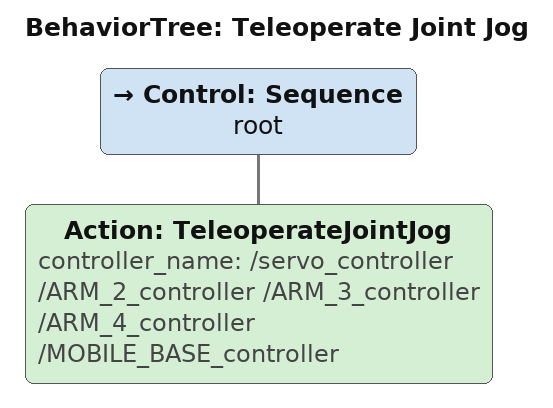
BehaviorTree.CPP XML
<?xml version="1.0"?>
<root BTCPP_format="4" main_tree_to_execute="Teleoperate Joint Jog">
    <BehaviorTree ID="Teleoperate Joint Jog" _description="Teleoperate the robot in joint jog mode from the Web UI">
        <Control ID="Sequence" name="root">
            <Action ID="TeleoperateJointJog" controller_name="/servo_controller /ARM_2_controller /ARM_3_controller /ARM_4_controller /MOBILE_BASE_controller" />
        </Control>
    </BehaviorTree>
</root>
